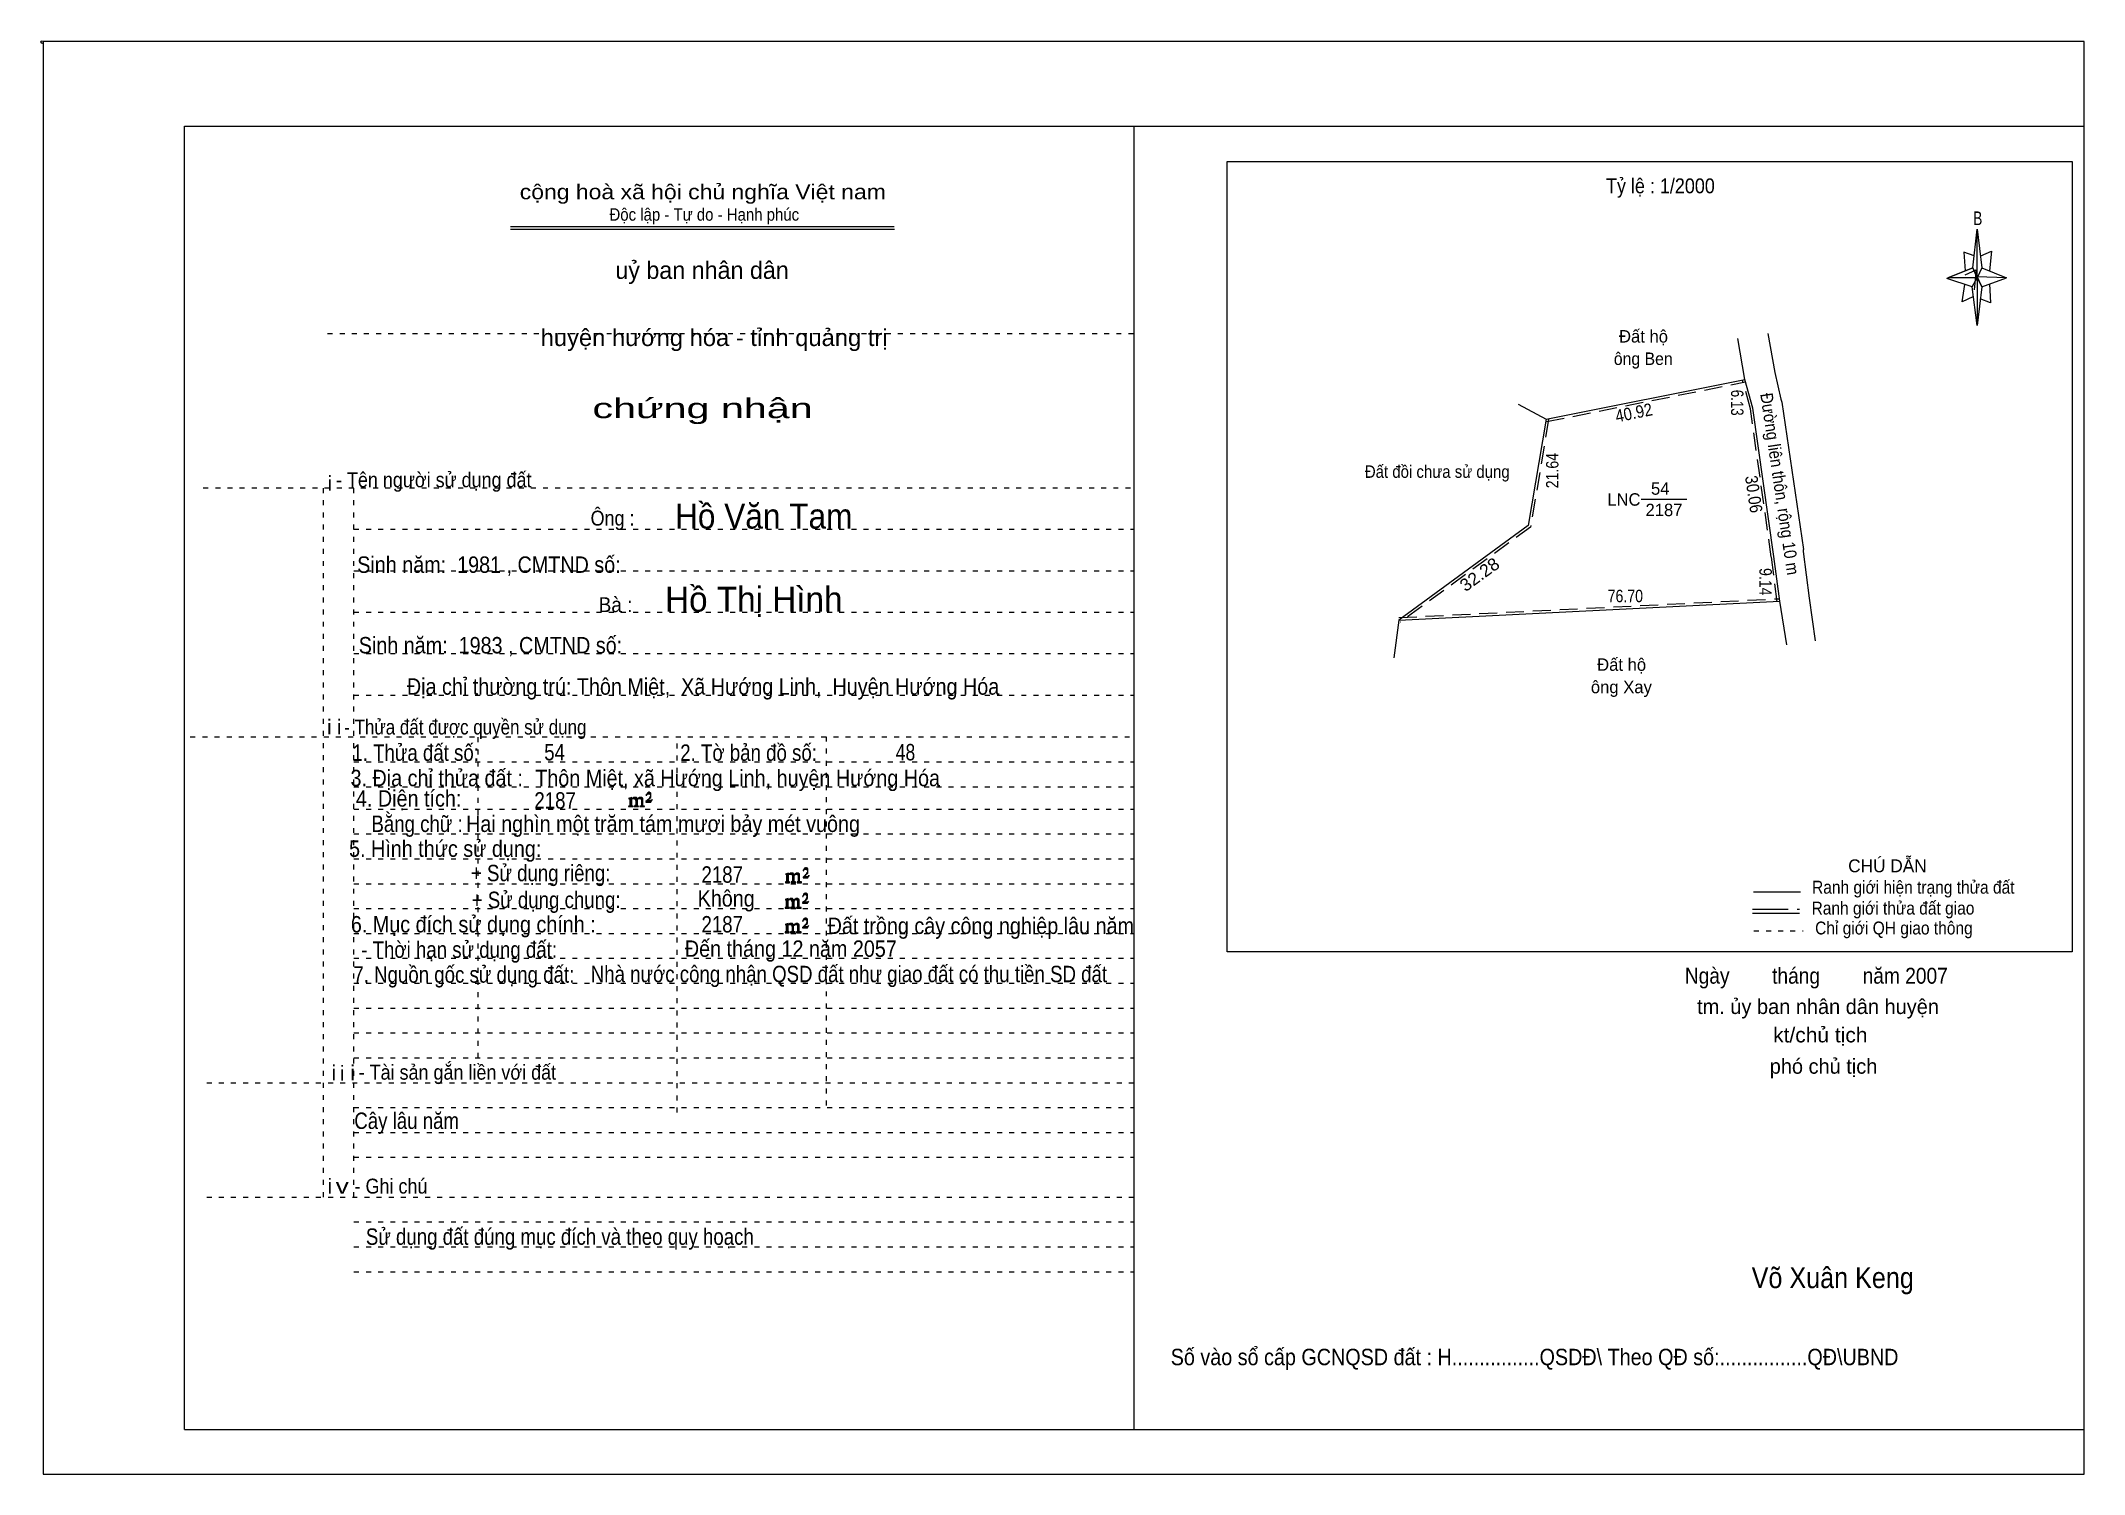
# Model space of a CAD drawing. Header units: centimetres. Extents: x -1.6 to 39.5, y -3.3 to 25.5.
import ezdxf
from ezdxf.enums import TextEntityAlignment as Align

# ---------------------------------------------------------------- set-up
doc = ezdxf.new("R2010")
doc.units = ezdxf.units.CM
doc.header["$LTSCALE"] = 0.12
for name, pattern in [('DOTTED', [1.5, 0.3, -1.2]), ('LONG_DASHED', [7.5, 6, -1.5]), ('MEDIUM_DASHED', [4.5, 3, -1.5])]:
    doc.linetypes.add(name, pattern=pattern)
for name, color, linetype, lineweight in [('1', 7, 'DOTTED', 13), ('10', 7, 'Continuous', 13), ('4', 7, 'Continuous', 13), ('5', 7, 'Continuous', 13), ('50', 7, 'Continuous', 13)]:
    doc.layers.add(name, color=color, linetype=linetype, lineweight=lineweight)

msp = doc.modelspace()

# ---------------------------------------------------------------- hatches: boundary and pattern name
at = {"layer": '50'}
for points in [[(10.27, 10.13), (10.27, 10.12), (10.27, 10.11), (10.25, 10.11), (10.24, 10.11), (10.24, 10.1), (10.33, 10.1), (10.33, 10.11), (10.32, 10.11), (10.31, 10.11), (10.31, 10.12), (10.31, 10.13), (10.31, 10.24), (10.31, 10.25), (10.32, 10.26), (10.34, 10.26), (10.35, 10.26), (10.36, 10.26), (10.37, 10.25), (10.39, 10.22), (10.39, 10.13), (10.37, 10.12), (10.37, 10.11), (10.36, 10.11), (10.35, 10.11), (10.35, 10.1), (10.44, 10.1), (10.44, 10.11), (10.43, 10.11), (10.42, 10.11), (10.42, 10.12), (10.42, 10.13), (10.42, 10.24), (10.44, 10.26), (10.45, 10.26), (10.46, 10.26), (10.49, 10.26), (10.49, 10.25), (10.5, 10.24), (10.5, 10.22), (10.5, 10.13), (10.5, 10.12), (10.49, 10.11), (10.49, 10.11), (10.47, 10.11), (10.47, 10.1), (10.56, 10.1), (10.56, 10.11), (10.55, 10.11), (10.54, 10.11), (10.53, 10.12), (10.53, 10.13), (10.53, 10.2), (10.53, 10.25), (10.53, 10.26), (10.52, 10.27), (10.5, 10.28), (10.47, 10.28), (10.46, 10.28), (10.44, 10.27), (10.41, 10.25), (10.41, 10.26), (10.4, 10.28), (10.39, 10.28), (10.37, 10.28), (10.35, 10.28), (10.34, 10.28), (10.32, 10.26), (10.31, 10.26), (10.31, 10.25), (10.31, 10.25), (10.31, 10.26), (10.31, 10.28), (10.24, 10.26), (10.24, 10.26), (10.25, 10.26), (10.27, 10.25), (10.27, 10.24), (10.27, 10.23)], [(10.69, 10.19), (10.72, 10.24), (10.72, 10.24), (10.71, 10.22), (10.69, 10.22), (10.68, 10.22), (10.63, 10.22), (10.66, 10.26), (10.67, 10.27), (10.69, 10.28), (10.69, 10.3), (10.69, 10.32), (10.69, 10.34), (10.69, 10.35), (10.69, 10.37), (10.68, 10.38), (10.67, 10.38), (10.66, 10.39), (10.65, 10.39), (10.63, 10.38), (10.63, 10.38), (10.62, 10.37), (10.61, 10.35), (10.59, 10.33), (10.61, 10.33), (10.61, 10.35), (10.62, 10.35), (10.63, 10.36), (10.65, 10.36), (10.66, 10.36), (10.67, 10.35), (10.68, 10.35), (10.68, 10.32), (10.68, 10.3), (10.66, 10.28), (10.66, 10.26), (10.65, 10.25), (10.59, 10.2), (10.59, 10.19)], [(13.42, 8.61), (13.42, 8.6), (13.42, 8.59), (13.41, 8.59), (13.4, 8.59), (13.4, 8.57), (13.48, 8.57), (13.48, 8.59), (13.47, 8.59), (13.46, 8.59), (13.46, 8.6), (13.46, 8.61), (13.46, 8.72), (13.46, 8.73), (13.47, 8.74), (13.5, 8.74), (13.51, 8.74), (13.52, 8.74), (13.53, 8.73), (13.54, 8.69), (13.54, 8.61), (13.53, 8.6), (13.53, 8.59), (13.52, 8.59), (13.51, 8.59), (13.51, 8.57), (13.6, 8.57), (13.6, 8.59), (13.58, 8.59), (13.57, 8.59), (13.57, 8.6), (13.57, 8.61), (13.57, 8.72), (13.6, 8.74), (13.61, 8.74), (13.62, 8.74), (13.64, 8.74), (13.64, 8.73), (13.65, 8.72), (13.65, 8.69), (13.65, 8.61), (13.65, 8.6), (13.64, 8.59), (13.64, 8.59), (13.63, 8.59), (13.63, 8.57), (13.72, 8.57), (13.72, 8.59), (13.7, 8.59), (13.69, 8.59), (13.68, 8.6), (13.68, 8.61), (13.68, 8.68), (13.68, 8.73), (13.68, 8.74), (13.67, 8.75), (13.65, 8.76), (13.63, 8.76), (13.62, 8.76), (13.6, 8.75), (13.56, 8.73), (13.56, 8.74), (13.55, 8.76), (13.54, 8.76), (13.53, 8.76), (13.51, 8.76), (13.5, 8.76), (13.47, 8.74), (13.46, 8.74), (13.46, 8.73), (13.46, 8.73), (13.46, 8.74), (13.46, 8.76), (13.4, 8.74), (13.4, 8.74), (13.41, 8.74), (13.42, 8.73), (13.42, 8.72), (13.42, 8.71)], [(13.85, 8.67), (13.87, 8.72), (13.87, 8.72), (13.86, 8.69), (13.85, 8.69), (13.84, 8.69), (13.78, 8.69), (13.82, 8.74), (13.83, 8.75), (13.85, 8.76), (13.85, 8.78), (13.85, 8.79), (13.85, 8.82), (13.85, 8.83), (13.85, 8.85), (13.84, 8.86), (13.83, 8.86), (13.82, 8.87), (13.8, 8.87), (13.78, 8.86), (13.78, 8.86), (13.77, 8.85), (13.76, 8.83), (13.75, 8.81), (13.76, 8.81), (13.76, 8.83), (13.77, 8.83), (13.78, 8.84), (13.8, 8.84), (13.82, 8.84), (13.83, 8.83), (13.84, 8.83), (13.84, 8.79), (13.84, 8.78), (13.82, 8.76), (13.82, 8.74), (13.8, 8.73), (13.75, 8.68), (13.75, 8.67)], [(13.41, 8.09), (13.41, 8.08), (13.41, 8.07), (13.4, 8.07), (13.39, 8.07), (13.39, 8.06), (13.48, 8.06), (13.48, 8.07), (13.47, 8.07), (13.45, 8.07), (13.45, 8.08), (13.45, 8.09), (13.45, 8.2), (13.45, 8.21), (13.47, 8.23), (13.49, 8.23), (13.5, 8.23), (13.51, 8.23), (13.52, 8.21), (13.53, 8.18), (13.53, 8.09), (13.52, 8.08), (13.52, 8.07), (13.51, 8.07), (13.5, 8.07), (13.5, 8.06), (13.59, 8.06), (13.59, 8.07), (13.58, 8.07), (13.57, 8.07), (13.57, 8.08), (13.57, 8.09), (13.57, 8.2), (13.59, 8.23), (13.6, 8.23), (13.61, 8.23), (13.63, 8.23), (13.63, 8.21), (13.64, 8.2), (13.64, 8.18), (13.64, 8.09), (13.64, 8.08), (13.63, 8.07), (13.63, 8.07), (13.62, 8.07), (13.62, 8.06), (13.71, 8.06), (13.71, 8.07), (13.7, 8.07), (13.69, 8.07), (13.67, 8.08), (13.67, 8.09), (13.67, 8.17), (13.67, 8.21), (13.67, 8.23), (13.66, 8.24), (13.64, 8.25), (13.62, 8.25), (13.61, 8.25), (13.59, 8.24), (13.55, 8.21), (13.55, 8.23), (13.54, 8.25), (13.53, 8.25), (13.52, 8.25), (13.5, 8.25), (13.49, 8.25), (13.47, 8.23), (13.45, 8.23), (13.45, 8.21), (13.45, 8.21), (13.45, 8.23), (13.45, 8.25), (13.39, 8.23), (13.39, 8.23), (13.4, 8.23), (13.41, 8.21), (13.41, 8.2), (13.41, 8.19)], [(13.84, 8.16), (13.86, 8.2), (13.86, 8.2), (13.85, 8.18), (13.84, 8.18), (13.83, 8.18), (13.77, 8.18), (13.81, 8.23), (13.82, 8.24), (13.84, 8.25), (13.84, 8.27), (13.84, 8.28), (13.84, 8.3), (13.84, 8.31), (13.84, 8.34), (13.83, 8.35), (13.82, 8.35), (13.81, 8.36), (13.8, 8.36), (13.77, 8.35), (13.77, 8.35), (13.76, 8.34), (13.75, 8.31), (13.74, 8.29), (13.75, 8.29), (13.75, 8.31), (13.76, 8.31), (13.77, 8.33), (13.8, 8.33), (13.81, 8.33), (13.82, 8.31), (13.83, 8.31), (13.83, 8.28), (13.83, 8.27), (13.81, 8.25), (13.81, 8.23), (13.8, 8.21), (13.74, 8.17), (13.74, 8.16)], [(13.84, 7.66), (13.86, 7.71), (13.86, 7.71), (13.85, 7.68), (13.84, 7.68), (13.83, 7.68), (13.77, 7.68), (13.81, 7.73), (13.82, 7.74), (13.84, 7.75), (13.84, 7.77), (13.84, 7.78), (13.84, 7.81), (13.84, 7.82), (13.84, 7.84), (13.83, 7.85), (13.82, 7.85), (13.81, 7.86), (13.79, 7.86), (13.77, 7.85), (13.77, 7.85), (13.76, 7.84), (13.75, 7.82), (13.74, 7.8), (13.75, 7.8), (13.75, 7.82), (13.76, 7.82), (13.77, 7.83), (13.79, 7.83), (13.81, 7.83), (13.82, 7.82), (13.83, 7.82), (13.83, 7.78), (13.83, 7.77), (13.81, 7.75), (13.81, 7.73), (13.79, 7.72), (13.74, 7.67), (13.74, 7.66)], [(13.41, 7.6), (13.41, 7.59), (13.41, 7.58), (13.4, 7.58), (13.39, 7.58), (13.39, 7.56), (13.47, 7.56), (13.47, 7.58), (13.46, 7.58), (13.45, 7.58), (13.45, 7.59), (13.45, 7.6), (13.45, 7.71), (13.45, 7.72), (13.46, 7.73), (13.49, 7.73), (13.5, 7.73), (13.51, 7.73), (13.52, 7.72), (13.53, 7.68), (13.53, 7.6), (13.52, 7.59), (13.52, 7.58), (13.51, 7.58), (13.5, 7.58), (13.5, 7.56), (13.59, 7.56), (13.59, 7.58), (13.57, 7.58), (13.56, 7.58), (13.56, 7.59), (13.56, 7.6), (13.56, 7.71), (13.59, 7.73), (13.6, 7.73), (13.61, 7.73), (13.63, 7.73), (13.63, 7.72), (13.64, 7.71), (13.64, 7.68), (13.64, 7.6), (13.64, 7.59), (13.63, 7.58), (13.63, 7.58), (13.62, 7.58), (13.62, 7.56), (13.71, 7.56), (13.71, 7.58), (13.69, 7.58), (13.68, 7.58), (13.67, 7.59), (13.67, 7.6), (13.67, 7.67), (13.67, 7.72), (13.67, 7.73), (13.66, 7.74), (13.64, 7.75), (13.62, 7.75), (13.61, 7.75), (13.59, 7.74), (13.55, 7.72), (13.55, 7.73), (13.54, 7.75), (13.53, 7.75), (13.52, 7.75), (13.5, 7.75), (13.49, 7.75), (13.46, 7.73), (13.45, 7.73), (13.45, 7.72), (13.45, 7.72), (13.45, 7.73), (13.45, 7.75), (13.39, 7.73), (13.39, 7.73), (13.4, 7.73), (13.41, 7.72), (13.41, 7.71), (13.41, 7.7)]]:
    msp.add_hatch(color=256, dxfattribs=at).paths.add_polyline_path(points)

# ---------------------------------------------------------------- linework, layer by layer
at = {"layer": '1', "linetype": 'Continuous'}
for p, q in [((1.31, -2.42), (1.31, 23.78)), ((1.31, 23.78), (39.51, 23.78)), ((20.41, -2.42), (20.41, 23.78)), ((39.51, -2.42), (39.51, 23.78)), ((7.87, 21.76), (15.58, 21.76)), ((7.87, 21.71), (15.59, 21.71)), ((37.26, 20.55), (36.75, 20.72)), ((1.31, -2.42), (39.51, -2.42))]:
    msp.add_line(p, q, dxfattribs=at)
at = {"layer": '1'}
for p, q in [((4.19, 19.61), (20.41, 19.61)), ((1.69, 16.51), (20.41, 16.51)), ((4.11, 2.25), (4.11, 16.51)), ((4.72, 2.25), (4.72, 16.51)), ((4.72, 15.68), (20.41, 15.68)), ((4.72, 14.84), (20.41, 14.84)), ((4.72, 14.01), (20.41, 14.01)), ((4.72, 13.18), (20.41, 13.18)), ((4.72, 12.34), (20.41, 12.34)), ((1.43, 11.5), (20.41, 11.5)), ((7.22, 5.05), (7.22, 11.5)), ((11.22, 3.95), (11.22, 11.5)), ((14.22, 4.09), (14.22, 11.5)), ((4.72, 11), (20.41, 11)), ((4.72, 10.5), (20.41, 10.5)), ((4.72, 10.05), (20.41, 10.05)), ((4.72, 9.55), (20.41, 9.55)), ((4.72, 9.05), (20.41, 9.05)), ((4.72, 8.55), (20.41, 8.55)), ((4.72, 8.05), (20.41, 8.05)), ((4.72, 7.55), (20.41, 7.55)), ((4.72, 7.05), (20.41, 7.05)), ((4.72, 6.55), (20.41, 6.55)), ((4.72, 6.05), (20.41, 6.05)), ((4.72, 5.55), (20.41, 5.55)), ((4.72, 5.05), (20.41, 5.05)), ((1.76, 4.55), (20.41, 4.55)), ((4.72, 4.05), (20.41, 4.05)), ((4.72, 3.55), (20.41, 3.55)), ((4.72, 3.05), (20.41, 3.05)), ((1.76, 2.25), (20.41, 2.25)), ((4.72, 1.75), (20.41, 1.75)), ((4.72, 1.25), (20.41, 1.25)), ((4.72, 0.75), (20.41, 0.75))]:
    msp.add_line(p, q, dxfattribs=at)
at = {"layer": '1', "linetype": 'Continuous'}
msp.add_lwpolyline([(-1.53, -3.32), (39.51, -3.32), (39.51, 25.48), (-1.53, 25.48)], close=True, dxfattribs=at)
msp.add_lwpolyline([(37.27, 20.35), (37.06, 20.25), (37.11, 20.6)], dxfattribs=at)
at = {"layer": '10'}
for p, q in [((32.69, 18.69), (32.55, 19.51)), ((28.69, 17.89), (32.69, 18.69)), ((28.13, 18.19), (28.69, 17.89)), ((30.6, 16.28), (31.52, 16.28)), ((25.73, 13.85), (33.39, 14.23)), ((33.53, 13.35), (33.39, 14.23)), ((25.73, 13.85), (25.63, 13.09))]:
    msp.add_line(p, q, dxfattribs=at)
at = {"layer": '10', "linetype": 'MEDIUM_DASHED'}
for p, q in [((28.7, 17.84), (32.7, 18.64)), ((25.73, 13.9), (33.39, 14.28))]:
    msp.add_line(p, q, dxfattribs=at)
at = {"layer": '10'}
for points in [[(33.15, 19.61), (33.29, 18.83), (33.41, 18.29)], [(33.39, 14.23), (33.27, 15.13), (32.85, 18.11), (32.69, 18.69)], [(33.41, 18.29), (33.43, 18.23), (33.87, 15.27)], [(28.69, 17.89), (28.33, 15.75), (25.73, 13.85)], [(34.11, 13.43), (33.99, 14.29), (33.87, 15.23), (33.87, 15.27)]]:
    msp.add_lwpolyline(points, dxfattribs=at)
at = {"layer": '10', "linetype": 'MEDIUM_DASHED'}
for points in [[(33.34, 14.22), (33.22, 15.12), (32.8, 18.1), (32.64, 18.68)], [(28.74, 17.88), (28.38, 15.72), (25.76, 13.81)]]:
    msp.add_lwpolyline(points, dxfattribs=at)
at = {"layer": '4'}
for p, q in [((32.86, 8.39), (33.81, 8.39)), ((32.84, 7.96), (33.79, 7.96))]:
    msp.add_line(p, q, dxfattribs=at)
at = {"layer": '4', "linetype": 'LONG_DASHED'}
msp.add_line((32.84, 8.04), (33.79, 8.04), dxfattribs=at)
at = {"layer": '4', "linetype": 'DOTTED'}
msp.add_line((32.87, 7.6), (33.86, 7.6), dxfattribs=at)
at = {"layer": '4'}
msp.add_lwpolyline([(22.28, 23.07), (39.27, 23.07), (39.27, 7.18), (22.28, 7.18)], close=True, dxfattribs=at)
msp.add_circle((-1.55, 25.47), 0.025, dxfattribs=at)
at = {"layer": '5'}
for p, q in [((37.27, 20.93), (37.36, 21.71)), ((37.45, 20.55), (37.36, 19.77)), ((37.45, 20.93), (37.95, 20.73)), ((37.61, 20.61), (37.63, 20.23)), ((37.63, 20.23), (37.42, 20.31))]:
    msp.add_line(p, q, dxfattribs=at)
for points in [[(37.36, 21.71), (37.45, 20.93), (37.36, 20.73)], [(37.36, 20.73), (36.77, 20.73), (37.27, 20.93), (37.45, 20.55), (37.95, 20.73), (37.36, 20.75)], [(37.36, 20.73), (37.36, 19.77), (37.26, 20.55)]]:
    msp.add_lwpolyline(points, close=True, dxfattribs=at)
for points in [[(37.3, 21.17), (37.09, 21.25), (37.12, 20.87)], [(37.43, 21.17), (37.65, 21.27), (37.61, 20.87)], [(37.36, 20.73), (37.27, 20.93), (36.77, 20.73)], [(37.12, 20.79), (37.34, 20.89), (37.3, 20.49)], [(37.36, 20.73), (37.45, 20.55), (37.95, 20.73)]]:
    msp.add_lwpolyline(points, dxfattribs=at)
at = {"layer": '50'}
for points in [[(10.27, 10.13), (10.27, 10.12), (10.27, 10.11), (10.25, 10.11), (10.24, 10.11), (10.24, 10.1), (10.33, 10.1), (10.33, 10.11), (10.32, 10.11), (10.31, 10.11), (10.31, 10.12), (10.31, 10.13), (10.31, 10.24), (10.31, 10.25), (10.32, 10.26), (10.34, 10.26), (10.35, 10.26), (10.36, 10.26), (10.37, 10.25), (10.39, 10.22), (10.39, 10.13), (10.37, 10.12), (10.37, 10.11), (10.36, 10.11), (10.35, 10.11), (10.35, 10.1), (10.44, 10.1), (10.44, 10.11), (10.43, 10.11), (10.42, 10.11), (10.42, 10.12), (10.42, 10.13), (10.42, 10.24), (10.44, 10.26), (10.45, 10.26), (10.46, 10.26), (10.49, 10.26), (10.49, 10.25), (10.5, 10.24), (10.5, 10.22), (10.5, 10.13), (10.5, 10.12), (10.49, 10.11), (10.49, 10.11), (10.47, 10.11), (10.47, 10.1), (10.56, 10.1), (10.56, 10.11), (10.55, 10.11), (10.54, 10.11), (10.53, 10.12), (10.53, 10.13), (10.53, 10.2), (10.53, 10.25), (10.53, 10.26), (10.52, 10.27), (10.5, 10.28), (10.47, 10.28), (10.46, 10.28), (10.44, 10.27), (10.41, 10.25), (10.41, 10.26), (10.4, 10.28), (10.39, 10.28), (10.37, 10.28), (10.35, 10.28), (10.34, 10.28), (10.32, 10.26), (10.31, 10.26), (10.31, 10.25), (10.31, 10.25), (10.31, 10.26), (10.31, 10.28), (10.24, 10.26), (10.24, 10.26), (10.25, 10.26), (10.27, 10.25), (10.27, 10.24), (10.27, 10.23)], [(10.69, 10.19), (10.72, 10.24), (10.72, 10.24), (10.71, 10.22), (10.69, 10.22), (10.68, 10.22), (10.63, 10.22), (10.66, 10.26), (10.67, 10.27), (10.69, 10.28), (10.69, 10.3), (10.69, 10.32), (10.69, 10.34), (10.69, 10.35), (10.69, 10.37), (10.68, 10.38), (10.67, 10.38), (10.66, 10.39), (10.65, 10.39), (10.63, 10.38), (10.63, 10.38), (10.62, 10.37), (10.61, 10.35), (10.59, 10.33), (10.61, 10.33), (10.61, 10.35), (10.62, 10.35), (10.63, 10.36), (10.65, 10.36), (10.66, 10.36), (10.67, 10.35), (10.68, 10.35), (10.68, 10.32), (10.68, 10.3), (10.66, 10.28), (10.66, 10.26), (10.65, 10.25), (10.59, 10.2), (10.59, 10.19)], [(13.42, 8.61), (13.42, 8.6), (13.42, 8.59), (13.41, 8.59), (13.4, 8.59), (13.4, 8.57), (13.48, 8.57), (13.48, 8.59), (13.47, 8.59), (13.46, 8.59), (13.46, 8.6), (13.46, 8.61), (13.46, 8.72), (13.46, 8.73), (13.47, 8.74), (13.5, 8.74), (13.51, 8.74), (13.52, 8.74), (13.53, 8.73), (13.54, 8.69), (13.54, 8.61), (13.53, 8.6), (13.53, 8.59), (13.52, 8.59), (13.51, 8.59), (13.51, 8.57), (13.6, 8.57), (13.6, 8.59), (13.58, 8.59), (13.57, 8.59), (13.57, 8.6), (13.57, 8.61), (13.57, 8.72), (13.6, 8.74), (13.61, 8.74), (13.62, 8.74), (13.64, 8.74), (13.64, 8.73), (13.65, 8.72), (13.65, 8.69), (13.65, 8.61), (13.65, 8.6), (13.64, 8.59), (13.64, 8.59), (13.63, 8.59), (13.63, 8.57), (13.72, 8.57), (13.72, 8.59), (13.7, 8.59), (13.69, 8.59), (13.68, 8.6), (13.68, 8.61), (13.68, 8.68), (13.68, 8.73), (13.68, 8.74), (13.67, 8.75), (13.65, 8.76), (13.63, 8.76), (13.62, 8.76), (13.6, 8.75), (13.56, 8.73), (13.56, 8.74), (13.55, 8.76), (13.54, 8.76), (13.53, 8.76), (13.51, 8.76), (13.5, 8.76), (13.47, 8.74), (13.46, 8.74), (13.46, 8.73), (13.46, 8.73), (13.46, 8.74), (13.46, 8.76), (13.4, 8.74), (13.4, 8.74), (13.41, 8.74), (13.42, 8.73), (13.42, 8.72), (13.42, 8.71)], [(13.85, 8.67), (13.87, 8.72), (13.87, 8.72), (13.86, 8.69), (13.85, 8.69), (13.84, 8.69), (13.78, 8.69), (13.82, 8.74), (13.83, 8.75), (13.85, 8.76), (13.85, 8.78), (13.85, 8.79), (13.85, 8.82), (13.85, 8.83), (13.85, 8.85), (13.84, 8.86), (13.83, 8.86), (13.82, 8.87), (13.8, 8.87), (13.78, 8.86), (13.78, 8.86), (13.77, 8.85), (13.76, 8.83), (13.75, 8.81), (13.76, 8.81), (13.76, 8.83), (13.77, 8.83), (13.78, 8.84), (13.8, 8.84), (13.82, 8.84), (13.83, 8.83), (13.84, 8.83), (13.84, 8.79), (13.84, 8.78), (13.82, 8.76), (13.82, 8.74), (13.8, 8.73), (13.75, 8.68), (13.75, 8.67)], [(13.41, 8.09), (13.41, 8.08), (13.41, 8.07), (13.4, 8.07), (13.39, 8.07), (13.39, 8.06), (13.48, 8.06), (13.48, 8.07), (13.47, 8.07), (13.45, 8.07), (13.45, 8.08), (13.45, 8.09), (13.45, 8.2), (13.45, 8.21), (13.47, 8.23), (13.49, 8.23), (13.5, 8.23), (13.51, 8.23), (13.52, 8.21), (13.53, 8.18), (13.53, 8.09), (13.52, 8.08), (13.52, 8.07), (13.51, 8.07), (13.5, 8.07), (13.5, 8.06), (13.59, 8.06), (13.59, 8.07), (13.58, 8.07), (13.57, 8.07), (13.57, 8.08), (13.57, 8.09), (13.57, 8.2), (13.59, 8.23), (13.6, 8.23), (13.61, 8.23), (13.63, 8.23), (13.63, 8.21), (13.64, 8.2), (13.64, 8.18), (13.64, 8.09), (13.64, 8.08), (13.63, 8.07), (13.63, 8.07), (13.62, 8.07), (13.62, 8.06), (13.71, 8.06), (13.71, 8.07), (13.7, 8.07), (13.69, 8.07), (13.67, 8.08), (13.67, 8.09), (13.67, 8.17), (13.67, 8.21), (13.67, 8.23), (13.66, 8.24), (13.64, 8.25), (13.62, 8.25), (13.61, 8.25), (13.59, 8.24), (13.55, 8.21), (13.55, 8.23), (13.54, 8.25), (13.53, 8.25), (13.52, 8.25), (13.5, 8.25), (13.49, 8.25), (13.47, 8.23), (13.45, 8.23), (13.45, 8.21), (13.45, 8.21), (13.45, 8.23), (13.45, 8.25), (13.39, 8.23), (13.39, 8.23), (13.4, 8.23), (13.41, 8.21), (13.41, 8.2), (13.41, 8.19)], [(13.84, 8.16), (13.86, 8.2), (13.86, 8.2), (13.85, 8.18), (13.84, 8.18), (13.83, 8.18), (13.77, 8.18), (13.81, 8.23), (13.82, 8.24), (13.84, 8.25), (13.84, 8.27), (13.84, 8.28), (13.84, 8.3), (13.84, 8.31), (13.84, 8.34), (13.83, 8.35), (13.82, 8.35), (13.81, 8.36), (13.8, 8.36), (13.77, 8.35), (13.77, 8.35), (13.76, 8.34), (13.75, 8.31), (13.74, 8.29), (13.75, 8.29), (13.75, 8.31), (13.76, 8.31), (13.77, 8.33), (13.8, 8.33), (13.81, 8.33), (13.82, 8.31), (13.83, 8.31), (13.83, 8.28), (13.83, 8.27), (13.81, 8.25), (13.81, 8.23), (13.8, 8.21), (13.74, 8.17), (13.74, 8.16)], [(13.84, 7.66), (13.86, 7.71), (13.86, 7.71), (13.85, 7.68), (13.84, 7.68), (13.83, 7.68), (13.77, 7.68), (13.81, 7.73), (13.82, 7.74), (13.84, 7.75), (13.84, 7.77), (13.84, 7.78), (13.84, 7.81), (13.84, 7.82), (13.84, 7.84), (13.83, 7.85), (13.82, 7.85), (13.81, 7.86), (13.79, 7.86), (13.77, 7.85), (13.77, 7.85), (13.76, 7.84), (13.75, 7.82), (13.74, 7.8), (13.75, 7.8), (13.75, 7.82), (13.76, 7.82), (13.77, 7.83), (13.79, 7.83), (13.81, 7.83), (13.82, 7.82), (13.83, 7.82), (13.83, 7.78), (13.83, 7.77), (13.81, 7.75), (13.81, 7.73), (13.79, 7.72), (13.74, 7.67), (13.74, 7.66)], [(13.41, 7.6), (13.41, 7.59), (13.41, 7.58), (13.4, 7.58), (13.39, 7.58), (13.39, 7.56), (13.47, 7.56), (13.47, 7.58), (13.46, 7.58), (13.45, 7.58), (13.45, 7.59), (13.45, 7.6), (13.45, 7.71), (13.45, 7.72), (13.46, 7.73), (13.49, 7.73), (13.5, 7.73), (13.51, 7.73), (13.52, 7.72), (13.53, 7.68), (13.53, 7.6), (13.52, 7.59), (13.52, 7.58), (13.51, 7.58), (13.5, 7.58), (13.5, 7.56), (13.59, 7.56), (13.59, 7.58), (13.57, 7.58), (13.56, 7.58), (13.56, 7.59), (13.56, 7.6), (13.56, 7.71), (13.59, 7.73), (13.6, 7.73), (13.61, 7.73), (13.63, 7.73), (13.63, 7.72), (13.64, 7.71), (13.64, 7.68), (13.64, 7.6), (13.64, 7.59), (13.63, 7.58), (13.63, 7.58), (13.62, 7.58), (13.62, 7.56), (13.71, 7.56), (13.71, 7.58), (13.69, 7.58), (13.68, 7.58), (13.67, 7.59), (13.67, 7.6), (13.67, 7.67), (13.67, 7.72), (13.67, 7.73), (13.66, 7.74), (13.64, 7.75), (13.62, 7.75), (13.61, 7.75), (13.59, 7.74), (13.55, 7.72), (13.55, 7.73), (13.54, 7.75), (13.53, 7.75), (13.52, 7.75), (13.5, 7.75), (13.49, 7.75), (13.46, 7.73), (13.45, 7.73), (13.45, 7.72), (13.45, 7.72), (13.45, 7.73), (13.45, 7.75), (13.39, 7.73), (13.39, 7.73), (13.4, 7.73), (13.41, 7.72), (13.41, 7.71), (13.41, 7.7)]]:
    msp.add_lwpolyline(points, close=True, dxfattribs=at)

# ---------------------------------------------------------------- texts
at = {"layer": '1'}
for s, height, width, p in [('cộng hoà xã hội chủ nghĩa Việt nam', 0.3, 1.15, (11.735, 22.31)), ('Độc lập - Tự do - Hạnh phúc', 0.25, 0.9, (11.765, 21.88)), ('chứng nhận', 0.4, 1.55, (11.73, 17.91)), ('- Tên người sử dụng đất', 0.3, 0.9, (6.325, 16.52)), ('- Thửa đất được quyền sử dụng', 0.3, 0.85, (6.96, 11.55)), ('- Tài sản gắn liền với đất ', 0.3, 0.9, (6.85, 4.61)), ('v', 0.3, 1.3, (4.485, 2.32)), ('- Ghi chú', 0.3, 0.9, (5.465, 2.32))]:
    msp.add_text(s, height=height, dxfattribs=dict(at, width=width)).set_placement(p, align=Align.CENTER)
for s, height, p in [('uỷ ban nhân dân', 0.35, (11.72, 20.71)), ('i', 0.3, (4.235, 16.45)), ('i', 0.3, (4.225, 11.55)), ('i', 0.3, (4.425, 11.55)), ('i', 0.3, (4.315, 4.6)), ('i', 0.3, (4.485, 4.59)), ('i', 0.3, (4.695, 4.6)), ('i', 0.3, (4.235, 2.32))]:
    msp.add_text(s, height=height, dxfattribs=at).set_placement(p, align=Align.CENTER)
at = {"layer": '10'}
for s, height, width, p in [('Tỷ lệ : 1/2000', 0.3, 0.9, (30.99, 22.43)), ('ông Ben', 0.25, 0.95, (30.645, 18.98)), ('Đất đồi chưa sử dụng ', 0.25, 0.9, (26.545, 16.71)), ('Hồ Văn Tam', 0.5, 0.95, (12.96, 15.69)), ('76.70', 0.25, 0.85, (30.285, 14.21)), ('Võ Xuân Keng', 0.42, 0.9, (34.455, 0.42))]:
    msp.add_text(s, height=height, dxfattribs=dict(at, width=width)).set_placement(p, align=Align.CENTER)
for s, height, p in [('Đất hộ', 0.25, (30.65, 19.43)), ('Hồ Thị Hình', 0.5, (12.76, 14.02)), ('Đất hộ', 0.25, (30.21, 12.83)), ('ông Xay', 0.25, (30.205, 12.38))]:
    msp.add_text(s, height=height, dxfattribs=at).set_placement(p, align=Align.CENTER)
for s, rotation, width, p in [('40.92', 11.444, 0.9, (30.48, 17.897)), ('6.13', 270, 0.8, (32.41, 18.22)), ('Đường liên thôn, rộng 10 m ', 278.455, 0.9, (33.274, 16.528)), ('21.64', 90, 0.85, (28.94, 16.855)), ('30.06', 278.3, 0.9, (32.745, 16.363)), ('32.28', 35.95, 1.05, (27.427, 14.666)), ('9.14', 270, 0.85, (32.98, 14.62))]:
    msp.add_text(s, height=0.25, rotation=rotation, dxfattribs=dict(at, width=width)).set_placement(p, align=Align.CENTER)
for s, p in [('54', (30.8, 16.37)), ('2187', (30.69, 15.94))]:
    msp.add_text(s, height=0.25, dxfattribs=at).set_placement(p)
msp.add_text('LNC', height=0.25, dxfattribs=at).set_placement((30.59, 16.15), align=Align.RIGHT)
at = {"layer": '4'}
msp.add_text('CHÚ DẪN', height=0.2591, dxfattribs=at).set_placement((35.555, 8.78), align=Align.CENTER)
at = {"layer": '4', "width": 0.9}
for s, p in [('Ranh giới hiện trạng thửa đất', (36.075, 8.35)), ('Ranh giới thửa đất giao ', (35.71, 7.93)), ('Chỉ giới QH giao thông', (35.685, 7.53))]:
    msp.add_text(s, height=0.2591, dxfattribs=at).set_placement(p, align=Align.CENTER)
at = {"layer": '5', "width": 0.75}
msp.add_text('B', height=0.276, dxfattribs=at).set_placement((37.37, 21.79), align=Align.CENTER)
at = {"layer": '50'}
for s, height, width, p in [('  huyện hướng hóa - tỉnh quảng trị', 0.34, 1.05, (11.83, 19.36)), ('Ông :', 0.3, 0.9, (9.92, 15.75)), ('Sinh năm:  1981 , CMTND số: ', 0.33, 0.9, (7.49, 14.8)), ('Bà :', 0.3, 0.95, (9.98, 14.01)), ('Sinh năm:  1983 , CMTND số: ', 0.33, 0.9, (7.52, 13.18)), ('Địa chỉ thường trú: Thôn Miệt,  Xã Hướng Linh,  Huyện Hướng Hóa', 0.33, 0.9, (11.74, 12.35)), ('1. Thửa đất số:  ', 0.33, 0.85, (6.065, 11.02)), ('54', 0.33, 0.85, (8.755, 11.03)), ('2. Tờ bản đồ số:  ', 0.33, 0.85, (12.76, 11.02)), ('48', 0.33, 0.8, (15.81, 11.03)), ('3. Địa chỉ thửa đất : ', 0.33, 0.9, (6.44, 10.51)), ('Thôn Miệt, xã Hướng Linh, huyện Hướng Hóa', 0.33, 0.9, (12.435, 10.51)), ('4. Diện tích: ', 0.33, 0.9, (5.875, 10.1)), ('2187', 0.33, 0.85, (8.765, 10.06)), ('Bằng chữ :', 0.33, 0.85, (5.99, 9.59)), ('Hai nghìn một trăm tám mươi bảy mét vuông', 0.33, 0.9, (10.935, 9.59)), ('5. Hình thức sử dụng:', 0.33, 0.9, (6.555, 9.09)), ('+ Sử dụng riêng:', 0.33, 0.85, (8.475, 8.6)), ('2187', 0.33, 0.85, (12.125, 8.57)), ('+ Sử dụng chung:', 0.33, 0.85, (8.585, 8.06)), ('Không', 0.33, 0.9, (12.205, 8.09)), ('6. Mục đích sử dụng chính :', 0.33, 0.9, (7.12, 7.57)), ('2187', 0.33, 0.85, (12.125, 7.57)), ('Đất trồng cây công nghiệp lâu năm', 0.33, 0.9, (17.325, 7.54)), ('- Thời hạn sử dụng đất:', 0.33, 0.85, (6.835, 7.06)), ('Đến tháng 12 năm 2057', 0.33, 0.9, (13.505, 7.08)), ('7. Nguồn gốc sử dụng đất:', 0.33, 0.85, (6.93, 6.56)), ('Nhà nước công nhận QSD đất như giao đất có thu tiền SD đất ', 0.33, 0.85, (14.725, 6.57)), ('Ngày        tháng        năm 2007', 0.32, 0.9, (34.125, 6.54)), ('kt/chủ tịch', 0.3, 1.05, (34.205, 5.36)), ('Cây lâu năm', 0.33, 0.85, (5.78, 3.62)), ('Sử dụng đất đúng mục đích và theo quy hoạch', 0.33, 0.85, (8.86, 1.29)), ('Số vào sổ cấp GCNQSD đất : H................QSDĐ\\ Theo QĐ số:................QĐ\\UBND', 0.33, 0.9, (28.46, -1.13))]:
    msp.add_text(s, height=height, dxfattribs=dict(at, width=width)).set_placement(p, align=Align.CENTER)
for s, p in [('tm. ủy ban nhân dân huyện ', (34.215, 5.93)), ('phó chủ tịch', (34.27, 4.73))]:
    msp.add_text(s, height=0.3, dxfattribs=at).set_placement(p, align=Align.CENTER)

doc.saveas('drawing.dxf')
